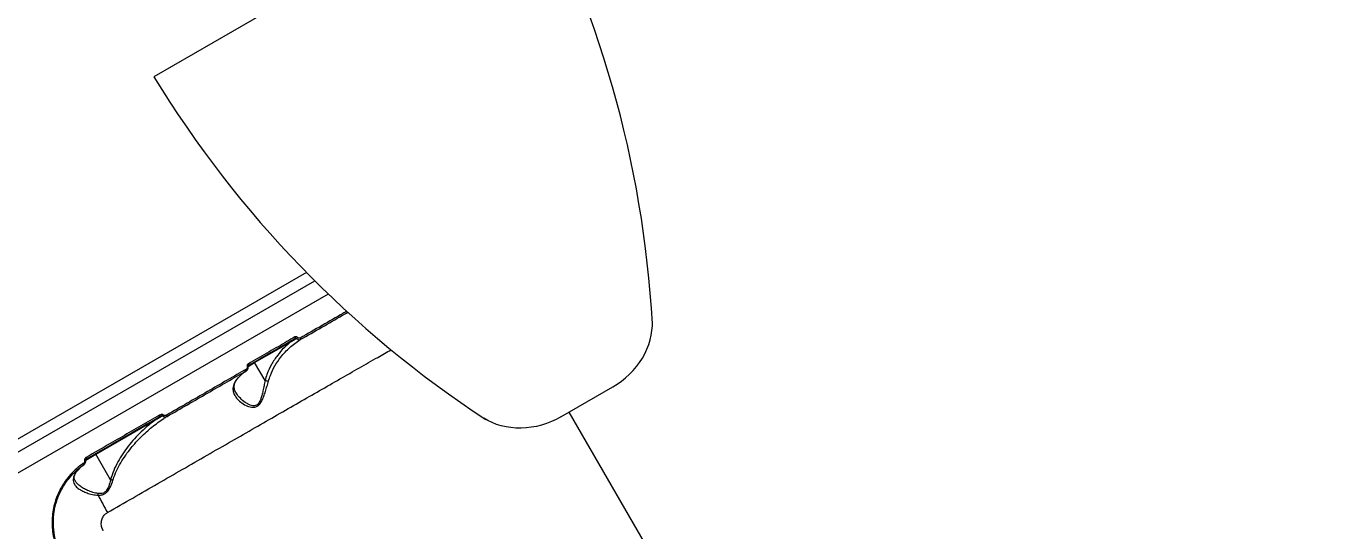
# Model space of a CAD drawing. Header units: millimetres. Extents: x -7447 to 8662, y -5576 to 6370.
# Drawn here: x 683 to 1620, y -703 to -344 of the extents above; entities that cross this region are included whole.
import ezdxf

# ---------------------------------------------------------------- set-up
doc = ezdxf.new("R2010")
doc.units = ezdxf.units.MM
doc.layers.add('DiKom', color=7, linetype='Continuous')
doc.layers.add('DIKOM_ОБЪЕКТ', color=7, linetype='Continuous')
doc.styles.add('style1', font='arial.ttf', dxfattribs={"width": 0.8})
doc.dimstyles.new('1-50', dxfattribs={"dimtxt": 300, "dimasz": 200, "dimexe": 100, "dimexo": 0, "dimgap": 100, "dimtad": 1, "dimdec": 0, "dimtxsty": 'style1', "dimcen": 0, "dimclrd": 7, "dimclre": 7, "dimadec": 1, "dimazin": 2, "dimtfac": 1, "dimtdec": 0, "dimtmove": 1, "dimatfit": 3, "dimfxl": 0, "dimlwd": 25, "dimlwe": 18, "dimarcsym": 0})

# ---------------------------------------------------------------- blocks, each defined once
blk = doc.blocks.new('*D10')
at = {"color": 7, "linetype": 'Continuous', "lineweight": 18, "transparency": 16777216}
for p, q in [((-5489.75, 240.8), (-5489.75, 4573.49)), ((4778.18, -2126.78), (4778.18, 4573.49))]:
    blk.add_line(p, q, dxfattribs=at)
at = {"color": 7, "linetype": 'Continuous', "lineweight": 25, "transparency": 16777216}
blk.add_line((4578.18, 4473.49), (-5289.75, 4473.49), dxfattribs=at)
at = {"color": 7, "linetype": 'Continuous', "transparency": 16777216}
for points in [[(-5289.75, 4506.82), (-5289.75, 4440.16), (-5489.75, 4473.49)], [(4578.18, 4506.82), (4578.18, 4440.16), (4778.18, 4473.49)]]:
    blk.add_solid(points, dxfattribs=at)
at = {"layer": 'Defpoints', "color": 0, "linetype": 'Continuous', "transparency": 16777216}
for p in [(-5489.75, 4473.49), (-5489.75, 240.8), (4778.18, -2126.78)]:
    blk.add_point(p, dxfattribs=at)
at = {"color": 0, "linetype": 'Continuous', "lineweight": 15, "transparency": 16777216, "insert": (-777.31, 4726.76), "char_height": 300, "attachment_point": 5, "style": 'style1'}
blk.add_mtext('10300', dxfattribs=at)
blk = doc.blocks.new('*D11')
at = {"color": 7, "linetype": 'Continuous', "lineweight": 18, "transparency": 16777216}
for p, q in [((2045.4, 3512.26), (7772.09, 3512.26)), ((-1858.48, -4091.08), (7772.09, -4091.08))]:
    blk.add_line(p, q, dxfattribs=at)
at = {"color": 7, "linetype": 'Continuous', "lineweight": 25, "transparency": 16777216}
blk.add_line((7672.09, -3891.08), (7672.09, 3312.26), dxfattribs=at)
at = {"color": 7, "linetype": 'Continuous', "transparency": 16777216}
for points in [[(7638.76, 3312.26), (7705.42, 3312.26), (7672.09, 3512.26)], [(7638.76, -3891.08), (7705.42, -3891.08), (7672.09, -4091.08)]]:
    blk.add_solid(points, dxfattribs=at)
at = {"layer": 'Defpoints', "color": 0, "linetype": 'Continuous', "transparency": 16777216}
for p in [(2045.4, 3512.26), (7672.09, 3512.26), (-1858.48, -4091.08)]:
    blk.add_point(p, dxfattribs=at)
at = {"color": 0, "linetype": 'Continuous', "lineweight": 15, "transparency": 16777216, "insert": (7418.92, 3.22), "char_height": 300, "attachment_point": 5, "rotation": 90, "style": 'style1'}
blk.add_mtext('7600', dxfattribs=at)
blk = doc.blocks.new('*D12')
at = {"layer": 'Defpoints', "color": 0, "transparency": 16777216}
for p in [(-7446.93, 5919.72), (-7446.93, 736.93), (6905.53, -2412.68)]:
    blk.add_point(p, dxfattribs=at)
at = {"layer": 'DiKom', "color": 7, "lineweight": 18, "transparency": 16777216}
for p, q in [((-7446.93, 736.93), (-7446.93, 6019.72)), ((6905.53, -2412.68), (6905.53, 6019.72))]:
    blk.add_line(p, q, dxfattribs=at)
at = {"layer": 'DiKom', "color": 7, "lineweight": 25, "transparency": 16777216}
blk.add_line((6705.53, 5919.72), (-7246.93, 5919.72), dxfattribs=at)
at = {"layer": 'DiKom', "color": 7, "transparency": 16777216}
for points in [[(-7246.93, 5953.05), (-7246.93, 5886.39), (-7446.93, 5919.72)], [(6705.53, 5953.05), (6705.53, 5886.39), (6905.53, 5919.72)]]:
    blk.add_solid(points, dxfattribs=at)
at = {"layer": 'DiKom', "color": 0, "transparency": 16777216, "insert": (-918.31, 6173), "char_height": 300, "attachment_point": 5, "style": 'style1'}
blk.add_mtext('14300', dxfattribs=at)
blk = doc.blocks.new('*D13')
at = {"layer": 'Defpoints', "color": 0, "transparency": 16777216}
for p in [(2049.72, 5594.27), (-1141.86, -5576.35), (8561.69, -5576.35)]:
    blk.add_point(p, dxfattribs=at)
at = {"layer": 'DiKom', "color": 7, "lineweight": 18, "transparency": 16777216}
for p, q in [((2049.72, 5594.27), (8661.69, 5594.27)), ((-1141.86, -5576.35), (8661.69, -5576.35))]:
    blk.add_line(p, q, dxfattribs=at)
at = {"layer": 'DiKom', "color": 7, "lineweight": 25, "transparency": 16777216}
blk.add_line((8561.69, 5394.27), (8561.69, -5376.35), dxfattribs=at)
at = {"layer": 'DiKom', "color": 7, "transparency": 16777216}
for points in [[(8528.35, 5394.27), (8595.02, 5394.27), (8561.69, 5594.27)], [(8528.35, -5376.35), (8595.02, -5376.35), (8561.69, -5576.35)]]:
    blk.add_solid(points, dxfattribs=at)
at = {"layer": 'DiKom', "color": 0, "transparency": 16777216, "insert": (8308.52, 8.96), "char_height": 300, "attachment_point": 5, "rotation": 90, "style": 'style1'}
blk.add_mtext('11200', dxfattribs=at)

msp = doc.modelspace()

# ---------------------------------------------------------------- linework, layer by layer
at = {"layer": 'DIKOM_ОБЪЕКТ', "color": 7, "linetype": 'Continuous', "lineweight": 15}
for p, q in [((1035.68, -228.74), (774.19, -379.72)), ((882.8, -519.19), (302.77, -854.07)), ((882.8, -519.19), (412.76, -790.57)), ((306.77, -861), (888.63, -525.06)), ((898.28, -534.5), (313.27, -872.25)), ((845.87, -583.33), (872.04, -568.22)), ((841.17, -586.04), (845.87, -583.33)), ((853.25, -596.11), (845.87, -583.33)), ((832.7, -604.79), (832.6, -604.62)), ((1063.79, -621.99), (1100.68, -600.69)), ((732.82, -648.6), (775.66, -623.86)), ((1168.57, -789.68), (1069.76, -618.54)), ((725.61, -652.76), (732.82, -648.6)), ((743.29, -666.74), (732.82, -648.6))]:
    msp.add_line(p, q, dxfattribs=at)
at = {"layer": 'DIKOM_ОБЪЕКТ', "color": 7, "linetype": 'Continuous', "lineweight": 15, "flags": 128}
for points in [[(1100.68, -600.69), (1103.89, -598.7), (1106.97, -596.52), (1109.89, -594.17), (1112.66, -591.64), (1115.24, -588.96), (1117.64, -586.14), (1119.83, -583.2), (1121.8, -580.14), (1123.55, -576.99), (1125.07, -573.77), (1126.34, -570.48), (1127.37, -567.14), (1128.14, -563.78), (1128.65, -560.4), (1128.91, -557.04), (1128.9, -553.7)], [(872.04, -568.22), (871.99, -568.14), (871.93, -568.06), (871.87, -567.99), (871.82, -567.94), (871.76, -567.9), (871.71, -567.87), (871.67, -567.87), (871.64, -567.87)], [(874.55, -565.05), (874.63, -565.23), (874.7, -565.4), (874.74, -565.58), (874.75, -565.74), (874.74, -565.89), (874.7, -566.02), (874.63, -566.12), (874.55, -566.19)], [(878.32, -565.81), (878.41, -565.98), (878.47, -566.15), (878.51, -566.32), (878.52, -566.48), (878.51, -566.63), (878.48, -566.76), (878.42, -566.86), (878.34, -566.94)], [(839.97, -587.95), (840.05, -588.12), (840.12, -588.29), (840.17, -588.45), (840.19, -588.61), (840.2, -588.75), (840.18, -588.87), (840.13, -588.96), (840.07, -589.03)], [(841.18, -584.32), (841.27, -584.49), (841.34, -584.66), (841.38, -584.83), (841.41, -584.99), (841.41, -585.14), (841.38, -585.26), (841.33, -585.35), (841.26, -585.41)], [(845.87, -583.33), (845.82, -583.25), (845.76, -583.17), (845.7, -583.1), (845.65, -583.05), (845.59, -583.01), (845.54, -582.98), (845.5, -582.97), (845.47, -582.98)], [(775.66, -623.86), (775.61, -623.78), (775.56, -623.7), (775.5, -623.64), (775.44, -623.58), (775.39, -623.54), (775.34, -623.52), (775.3, -623.51), (775.26, -623.52)], [(778.43, -621.69), (778.47, -621.64), (778.49, -621.56), (778.49, -621.46), (778.47, -621.33), (778.43, -621.18), (778.37, -621.02), (778.29, -620.85), (778.2, -620.68)], [(1063.79, -621.99), (1060.46, -623.77), (1057.04, -625.35), (1053.54, -626.7), (1049.97, -627.83), (1046.36, -628.73), (1042.72, -629.4), (1039.07, -629.82), (1035.44, -630.01), (1031.84, -629.95), (1028.28, -629.65), (1024.8, -629.1), (1021.39, -628.32), (1018.1, -627.31), (1014.92, -626.07), (1011.88, -624.6), (1008.99, -622.93)], [(732.82, -648.6), (732.77, -648.52), (732.71, -648.44), (732.65, -648.37), (732.6, -648.32), (732.54, -648.28), (732.49, -648.25), (732.45, -648.24), (732.42, -648.25)]]:
    msp.add_lwpolyline(points, dxfattribs=at)
at = {"layer": 'DIKOM_ОБЪЕКТ', "color": 7, "linetype": 'Continuous', "lineweight": 15}
for centre, radius, start, end in [((361.21, -597.85), 768.86, 3.16731, 28.68962), ((1431.09, 19.82), 768.86, 211.30791, 236.83022), ((870.54, -558.56), 9.08, 304.92643, 310.76101), ((841.12, -587.19), 1.21, 90.97415, 116.50801), ((771.98, -610.81), 13.24, 308.99888, 311.8771), ((782.46, -621.39), 1.11, 345.16093, 40.69146), ((722.48, -656.36), 1.84, 10.22624, 41.27818), ((729.01, -664.57), 12.31, 105.87575, 109.80016), ((724.6, -651.9), 1.66, 3.12092, 38.26367), ((713.67, -664.65), 2.13, 28.03957, 53.88855), ((727.61, -676.8), 7.01, 351.87336, 1.56052), ((938.92, -577.66), 227.58, 206.10567, 209.61975)]:
    msp.add_arc(centre, radius, start, end, dxfattribs=at)
for points, knots in [([(911.33, -546.75), (910.46, -547.26), (904.75, -550.56), (893.96, -556.78), (883.54, -562.8), (878.32, -565.81)], [0.4512855, 0.4512855, 0.4512855, 0.4512855, 0.4971902, 0.748595, 1, 1, 1, 1]), ([(878.34, -566.94), (883.48, -563.97), (893.77, -558.03), (904.82, -551.65), (910.84, -548.18), (912.1, -547.45)], [0, 0, 0, 0, 0.2485956, 0.497191, 0.5630696, 0.5630696, 0.5630696, 0.5630696]), ([(874.55, -565.05), (874.07, -565.33), (871.7, -566.7), (865.08, -570.52), (854.52, -576.62), (845.63, -581.75), (841.18, -584.32)], [0, 0, 0, 0, 0.044143, 0.220721, 0.610019, 1, 1, 1, 1]), ([(841.26, -585.41), (846.94, -582.13), (858.31, -575.57), (869.13, -569.32), (874.55, -566.19)], [0, 0, 0, 0, 0.499273, 1, 1, 1, 1]), ([(872.04, -568.22), (870.25, -569.71), (866.65, -572.71), (861.89, -578.21), (857.71, -584.53), (854.84, -590.65), (853.67, -594.66), (853.25, -596.11)], [0, 0, 0, 0, 0.206185, 0.415424, 0.640106, 0.869599, 1, 1, 1, 1]), ([(855.69, -596.56), (856.12, -595.17), (857.3, -591.38), (860.16, -585.53), (863.84, -580.09), (867.49, -575.83), (870.81, -572.57), (874.41, -569.56), (877.03, -567.81), (878.34, -566.94)], [0, 0, 0, 0, 0.112801, 0.307375, 0.506235, 0.628029, 0.74983, 0.874916, 1, 1, 1, 1]), ([(872.04, -568.22), (872.31, -568.06), (873.53, -567.31), (874.77, -566.58), (875.74, -566)], [0, 0, 0, 0, 0.217453, 1, 1, 1, 1]), ([(876.47, -565.44), (876.35, -565.31), (876.12, -565.06), (875.64, -564.86), (875.12, -564.83), (874.75, -564.94), (874.57, -565.04), (874.55, -565.05)], [0, 0, 0, 0, 0.214774, 0.42594, 0.681733, 0.964152, 1, 1, 1, 1]), ([(874.55, -566.19), (874.69, -566.12), (874.93, -565.99), (875.28, -565.91), (875.52, -565.9), (875.67, -565.94), (875.72, -565.99), (875.74, -566)], [0, 0, 0, 0, 0.375629, 0.651696, 0.844437, 0.93493, 1, 1, 1, 1]), ([(875.74, -566), (875.92, -566.21), (876.26, -566.61), (876.91, -566.99), (877.59, -567.16), (878.07, -567.08), (878.3, -566.96), (878.34, -566.94)], [0, 0, 0, 0, 0.223402, 0.437658, 0.684973, 0.948843, 1, 1, 1, 1]), ([(878.32, -565.81), (878.13, -565.89), (877.79, -566.04), (877.25, -565.99), (876.8, -565.79), (876.58, -565.56), (876.47, -565.44)], [0, 0, 0, 0, 0.32922, 0.57979, 0.788613, 1, 1, 1, 1]), ([(741.08, -690.13), (747.09, -686.67), (759.12, -679.73), (776.9, -669.49), (794.59, -659.3), (812.11, -649.21), (829.4, -639.27), (846.07, -629.68), (862.08, -620.48), (877.41, -611.68), (892.3, -603.14), (906.68, -594.9), (920.5, -586.99), (932.55, -580.1), (939.84, -575.94), (942.92, -574.18)], [0, 0, 0, 0, 0.0392386, 0.0785075, 0.1177462, 0.1581254, 0.1985376, 0.2389169, 0.2781578, 0.3174287, 0.3566697, 0.3970494, 0.4374619, 0.4778416, 0.5088553, 0.5088553, 0.5088553, 0.5088553]), ([(839.97, -587.95), (835.42, -590.58), (826.31, -595.83), (812.26, -603.95), (797.94, -612.21), (788.18, -617.85), (783.3, -620.67)], [0, 0, 0, 0, 0.249098, 0.498195, 0.749097, 1, 1, 1, 1]), ([(783.53, -621.67), (788.37, -618.88), (798.04, -613.3), (812.29, -605.07), (826.35, -596.95), (835.5, -591.67), (840.07, -589.03)], [0, 0, 0, 0, 0.249097, 0.498194, 0.749097, 1, 1, 1, 1]), ([(840.07, -589.03), (838.85, -589.89), (836.18, -591.77), (833.99, -594.3), (832.81, -595.66)], [0, 0, 0, 0, 0.457455, 1, 1, 1, 1]), ([(833.29, -595.35), (833.4, -595.18), (834.1, -594.21), (835.59, -592.63), (837.77, -590.67), (839.34, -589.45), (840.22, -588.94), (840.26, -588.92)], [0, 0, 0, 0, 0.06137, 0.367513, 0.676004, 0.986899, 1, 1, 1, 1]), ([(840.58, -586.12), (840.63, -586.28), (840.72, -586.6), (840.65, -587.09), (840.45, -587.53), (840.19, -587.81), (840.01, -587.93), (839.97, -587.95)], [0, 0, 0, 0, 0.221098, 0.441852, 0.67451, 0.925153, 1, 1, 1, 1]), ([(840.14, -588.95), (840.26, -588.88), (840.63, -588.66), (841.05, -588.04), (841.3, -587.19), (841.28, -586.46), (841.12, -586.09), (841.08, -586)], [0, 0, 0, 0, 0.124899, 0.384936, 0.649092, 0.912913, 1, 1, 1, 1]), ([(841.18, -584.32), (841.14, -584.34), (840.96, -584.45), (840.71, -584.72), (840.51, -585.16), (840.45, -585.64), (840.54, -585.96), (840.58, -586.12)], [0, 0, 0, 0, 0.07334, 0.322557, 0.555051, 0.777392, 1, 1, 1, 1]), ([(841.1, -585.99), (841.1, -585.98), (841.08, -585.94), (841.06, -585.84), (841.06, -585.7), (841.11, -585.55), (841.18, -585.45), (841.25, -585.43), (841.27, -585.42)], [0, 0, 0, 0, 0.020071, 0.150923, 0.310802, 0.532143, 0.846614, 1, 1, 1, 1]), ([(832.81, -595.66), (832.75, -595.74), (832.22, -596.41), (831.38, -597.71), (830.62, -599.58), (830.3, -601.48), (830.44, -603.65), (831.28, -606.06), (833.09, -608.8), (835.88, -611.51), (838.93, -613.5), (841.59, -614.63), (843.64, -615.17), (845.75, -615.23), (847.76, -614.5), (849.58, -612.9), (851.12, -610.37), (852.43, -607.22), (853.58, -603.81), (854.66, -600.21), (855.35, -597.78), (855.69, -596.56)], [0, 0, 0, 0, 0.005632, 0.050196, 0.096023, 0.143342, 0.191779, 0.262305, 0.334996, 0.425741, 0.51919, 0.558729, 0.598786, 0.643822, 0.679932, 0.716075, 0.769129, 0.823201, 0.878452, 0.938851, 1, 1, 1, 1]), ([(832.62, -604.84), (832.49, -604.64), (832.04, -603.93), (831.58, -602.69), (831.26, -601.16), (831.26, -599.78), (831.54, -598.48), (832.05, -597.24), (832.63, -596.2), (833.13, -595.55), (833.3, -595.33)], [0, 0, 0, 0, 0.066303, 0.232702, 0.396869, 0.560763, 0.69399, 0.818399, 0.93601, 1, 1, 1, 1]), ([(853.26, -596.12), (853.26, -596.12), (853.03, -597.32), (852.58, -599.75), (851.85, -603.28), (851.08, -606.66), (850.14, -609.72), (848.95, -612.2), (847.38, -613.71), (845.57, -614.27), (843.65, -614.01), (841.77, -613.29), (839.28, -611.88), (836.39, -609.6), (833.95, -606.97), (832.99, -605.3), (832.7, -604.79)], [0, 0, 0, 0, 0.000118, 0.088793, 0.177469, 0.255608, 0.333526, 0.405596, 0.452709, 0.499683, 0.560462, 0.616621, 0.672902, 0.807182, 0.94152, 1, 1, 1, 1]), ([(832.81, -595.66), (832.83, -595.65), (833.01, -595.58), (833.2, -595.49), (833.26, -595.34), (833.27, -595.33)], [0, 0, 0, 0, 0.147699, 0.947271, 1, 1, 1, 1]), ([(853.25, -596.11), (853.25, -596.11), (853.25, -596.12), (853.26, -596.12), (853.26, -596.12), (853.26, -596.12)], [0, 0, 0, 0, 0.449526, 0.820955, 1, 1, 1, 1]), ([(855.69, -596.56), (855.66, -596.56), (855.42, -596.56), (854.89, -596.52), (854.06, -596.36), (853.53, -596.2), (853.26, -596.12)], [0, 0, 0, 0, 0.054487, 0.376717, 0.688351, 1, 1, 1, 1]), ([(778.2, -620.68), (777.65, -621), (774.9, -622.58), (767.72, -626.73), (756.57, -633.17), (741.91, -641.63), (731.63, -647.57), (725.9, -650.87)], [0, 0, 0, 0, 0.032165, 0.160834, 0.418396, 0.675957, 1, 1, 1, 1]), ([(726.25, -651.81), (730.65, -649.27), (739.45, -644.19), (752.54, -636.63), (765.56, -629.12), (774.14, -624.16), (778.43, -621.69)], [0, 0, 0, 0, 0.249314, 0.498629, 0.749314, 1, 1, 1, 1]), ([(775.66, -623.86), (773.85, -625.23), (770.22, -627.96), (765.12, -632.55), (760.29, -637.49), (755.87, -642.73), (751.92, -648.2), (748.44, -653.96), (745.4, -660.09), (743.99, -664.52), (743.29, -666.74)], [0, 0, 0, 0, 0.125743, 0.251488, 0.37946, 0.507422, 0.628559, 0.749665, 0.874895, 1, 1, 1, 1]), ([(745.04, -667.16), (745.11, -666.94), (745.82, -664.63), (747.5, -660.37), (750.51, -654.61), (754.01, -649.17), (758.73, -642.94), (764.87, -636.14), (772.69, -629.14), (779.06, -624.48), (782.77, -622.15), (783.53, -621.67)], [0, 0, 0, 0, 0.011518, 0.116998, 0.22298, 0.329241, 0.435102, 0.608327, 0.782004, 0.955284, 1, 1, 1, 1]), ([(775.66, -623.86), (775.93, -623.7), (777.27, -622.9), (778.82, -621.98), (780.1, -621.22), (780.31, -621.1)], [0, 0, 0, 0, 0.1735, 0.867498, 1, 1, 1, 1]), ([(780.82, -620.67), (780.79, -620.65), (780.69, -620.53), (780.41, -620.35), (779.93, -620.23), (779.14, -620.24), (778.57, -620.51), (778.2, -620.68)], [0, 0, 0, 0, 0.034942, 0.162042, 0.33627, 0.559175, 1, 1, 1, 1]), ([(778.43, -621.69), (778.73, -621.53), (779.17, -621.29), (779.74, -621.1), (780.04, -621.05), (780.2, -621.06), (780.27, -621.08), (780.3, -621.1), (780.31, -621.1)], [0, 0, 0, 0, 0.506618, 0.74029, 0.895282, 0.953452, 0.981124, 1, 1, 1, 1]), ([(780.31, -621.1), (780.34, -621.14), (780.5, -621.33), (780.87, -621.65), (781.48, -621.94), (782.31, -622.07), (783.02, -621.93), (783.43, -621.72), (783.53, -621.67)], [0, 0, 0, 0, 0.039847, 0.186486, 0.371487, 0.585506, 0.894878, 1, 1, 1, 1]), ([(783.3, -620.67), (782.94, -620.83), (782.41, -621.08), (781.66, -621.1), (781.2, -620.98), (780.94, -620.81), (780.84, -620.69), (780.82, -620.67)], [0, 0, 0, 0, 0.445609, 0.662341, 0.836487, 0.965734, 1, 1, 1, 1]), ([(723.86, -655.15), (722.27, -656.3), (719.07, -658.63), (716.31, -661.49), (714.93, -662.93)], [0, 0, 0, 0, 0.496491, 1, 1, 1, 1]), ([(724.84, -652.98), (724.88, -653.14), (724.95, -653.45), (724.83, -653.99), (724.5, -654.62), (724.09, -654.96), (723.86, -655.15)], [0, 0, 0, 0, 0.1849, 0.368596, 0.65009, 1, 1, 1, 1]), ([(724.37, -655.93), (724.5, -655.85), (724.91, -655.58), (725.38, -654.94), (725.73, -654.11), (725.82, -653.34), (725.68, -652.91), (725.62, -652.73)], [0, 0, 0, 0, 0.128945, 0.393167, 0.631251, 0.850969, 1, 1, 1, 1]), ([(725.9, -650.87), (725.85, -650.9), (725.57, -651.07), (725.17, -651.45), (724.86, -652.02), (724.75, -652.53), (724.81, -652.83), (724.84, -652.98)], [0, 0, 0, 0, 0.063936, 0.388594, 0.645588, 0.822299, 1, 1, 1, 1]), ([(725.67, -652.76), (725.66, -652.75), (725.65, -652.73), (725.63, -652.67), (725.63, -652.56), (725.7, -652.36), (725.89, -652.08), (726.1, -651.87), (726.25, -651.81), (726.26, -651.81)], [0, 0, 0, 0, 0.029108, 0.064022, 0.14293, 0.307949, 0.585147, 0.989036, 1, 1, 1, 1]), ([(714.93, -662.93), (713.54, -664.58), (710.76, -667.88), (707.55, -673.23), (705.07, -678.66), (703.3, -684.08), (702.13, -689.67), (701.61, -695.37), (701.72, -701.1), (702.46, -706.78), (703.86, -712.33), (705.82, -717.71), (707.61, -721.07), (708.51, -722.74)], [0, 0, 0, 0, 0.100969, 0.201936, 0.290338, 0.379023, 0.467424, 0.556113, 0.645089, 0.73378, 0.822425, 0.911353, 1, 1, 1, 1]), ([(709.31, -722.22), (708.04, -719.77), (706.12, -716.05), (704.41, -710.71), (703.12, -705.27), (702.54, -699.67), (702.65, -694.07), (703.24, -688.51), (704.52, -683.05), (706.46, -677.82), (708.56, -673.37), (711.46, -668.51), (714.18, -665.28), (715.55, -663.65)], [0, 0, 0, 0, 0.131218, 0.198784, 0.26635, 0.397568, 0.465157, 0.532745, 0.663479, 0.730815, 0.798151, 0.898244, 1, 1, 1, 1]), ([(715.55, -663.65), (716.89, -662.26), (719.58, -659.46), (722.71, -657.18), (724.29, -656.03)], [0, 0, 0, 0, 0.496477, 1, 1, 1, 1]), ([(719.6, -660.37), (719.4, -660.61), (718.59, -661.57), (717.53, -663.26), (716.76, -665.36), (716.64, -667.34), (717.15, -669.39), (718.53, -671.45), (720.77, -673.34), (723.5, -674.91), (726.64, -676.21), (730.3, -677.37), (733.14, -677.65), (734.56, -677.8)], [0, 0, 0, 0, 0.027598, 0.112182, 0.196823, 0.28074, 0.364705, 0.478245, 0.591909, 0.688656, 0.785422, 0.892861, 1, 1, 1, 1]), ([(718.05, -667.37), (717.94, -667.18), (717.63, -666.66), (717.44, -665.84), (717.41, -664.89), (717.6, -663.9), (718.01, -662.84), (718.69, -661.66), (719.32, -660.75), (719.79, -660.24), (719.86, -660.16)], [0, 0, 0, 0, 0.098245, 0.269912, 0.432077, 0.570876, 0.701632, 0.840201, 0.975889, 1, 1, 1, 1]), ([(724.29, -656.03), (723.45, -656.68), (721.77, -657.98), (720.32, -659.57), (719.6, -660.37)], [0, 0, 0, 0, 0.49786, 1, 1, 1, 1]), ([(719.6, -660.37), (719.62, -660.35), (719.69, -660.31), (719.78, -660.25), (719.82, -660.18), (719.83, -660.16)], [0, 0, 0, 0, 0.262407, 0.811658, 1, 1, 1, 1]), ([(719.85, -660.17), (719.88, -660.13), (720.5, -659.33), (721.92, -657.99), (723.4, -656.63), (724.28, -656.06), (724.38, -656)], [0, 0, 0, 0, 0.024215, 0.483364, 0.944472, 1, 1, 1, 1]), ([(734.63, -676.61), (733.29, -676.36), (730.56, -675.84), (727.06, -674.44), (723.99, -672.89), (721.33, -671.11), (719.23, -669.28), (718.43, -667.9), (718.1, -667.33)], [0, 0, 0, 0, 0.17502, 0.356024, 0.517146, 0.681226, 0.867705, 1, 1, 1, 1]), ([(734.56, -677.8), (735.57, -677.75), (737.31, -677.68), (739.66, -676.56), (741.25, -675.08), (742.42, -673.43), (743.8, -670.86), (744.52, -668.72), (745.04, -667.16)], [0, 0, 0, 0, 0.191458, 0.331242, 0.470484, 0.583572, 0.696928, 1, 1, 1, 1]), ([(743.3, -666.74), (743.3, -666.75), (742.98, -668.25), (742.48, -670.33), (741.44, -672.84), (740.52, -674.41), (739.18, -675.81), (737.07, -676.75), (735.53, -676.66), (734.63, -676.61)], [0, 0, 0, 0, 0.000319, 0.316872, 0.430857, 0.544453, 0.678333, 0.811384, 1, 1, 1, 1]), ([(743.29, -666.74), (743.29, -666.74), (743.29, -666.74), (743.3, -666.74), (743.3, -666.74), (743.3, -666.74)], [0, 0, 0, 0, 0.457732, 0.833844, 1, 1, 1, 1]), ([(745.04, -667.16), (745, -667.16), (744.73, -667.12), (744.13, -667.01), (743.59, -666.84), (743.3, -666.74)], [0, 0, 0, 0, 0.069933, 0.500553, 1, 1, 1, 1]), ([(738.07, -703.03), (737.62, -702.06), (736.72, -700.12), (736.6, -696.88), (737.44, -693.86), (739.05, -691.52), (740.48, -690.54), (741.08, -690.13)], [0, 0, 0, 0, 0.218019, 0.433237, 0.643788, 0.851437, 1, 1, 1, 1])]:
    msp.add_open_spline(points, degree=3, knots=knots, dxfattribs=at)

# ---------------------------------------------------------------- dimensions: what is measured, and where the dimension line sits
at = {"color": 7, "linetype": 'Continuous', "lineweight": 15}
for base, p1, p2, angle, text, picture, middle in [((-5489.75, 4473.49), (4778.18, -2126.78), (-5489.75, 240.8), 180, '10300', '*D10', (-777.31, 4473.49)), ((7672.09, 3512.26), (-1858.48, -4091.08), (2045.4, 3512.26), 270, '7600', '*D11', (7672.09, 3.22))]:
    dim = msp.add_linear_dim(base=base, p1=p1, p2=p2, angle=angle, text=text, dimstyle='1-50', dxfattribs=at)
    dim.commit()
    dim.dimension.update_dxf_attribs({"geometry": picture, "text_midpoint": middle, "dimtype": 160})
at = {"layer": 'DiKom'}
for base, p1, p2, angle, text, picture, middle in [((-7446.93, 5919.72), (6905.53, -2412.68), (-7446.93, 736.93), 180, '14300', '*D12', (-918.31, 5919.72)), ((8561.69, -5576.35), (2049.72, 5594.27), (-1141.86, -5576.35), 270, '11200', '*D13', (8561.69, 8.96))]:
    dim = msp.add_linear_dim(base=base, p1=p1, p2=p2, angle=angle, text=text, dimstyle='1-50', dxfattribs=at)
    dim.commit()
    dim.dimension.update_dxf_attribs({"geometry": picture, "text_midpoint": middle, "dimtype": 160})

doc.saveas('drawing.dxf')
